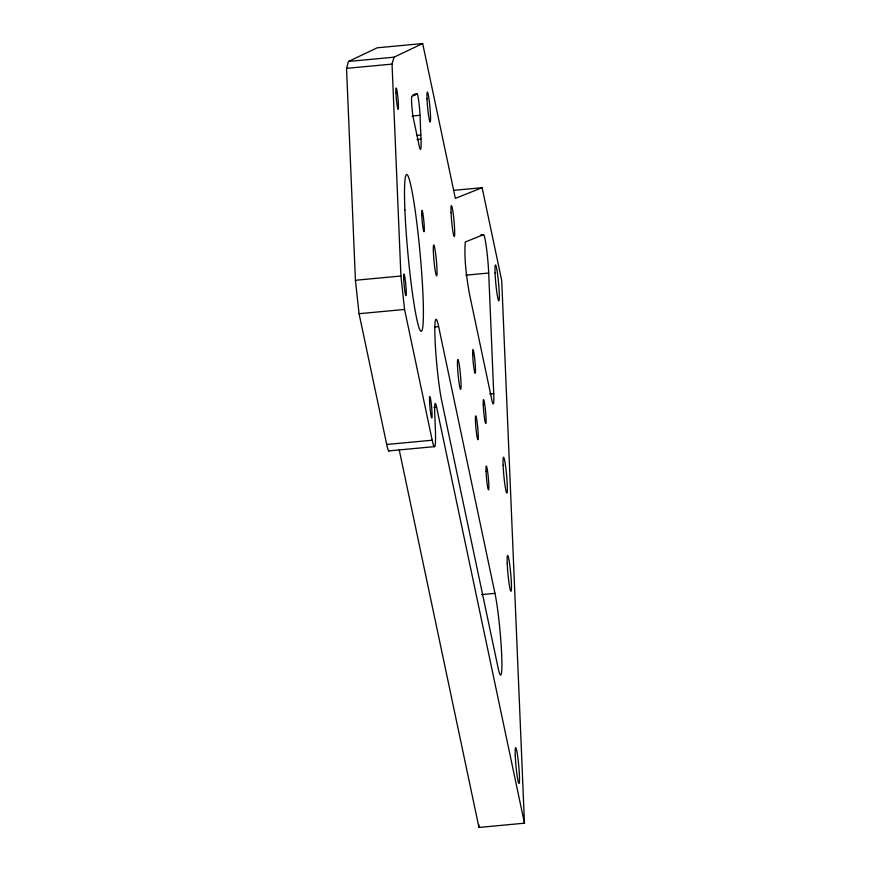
<?xml version="1.0" encoding="UTF-8"?>
<svg xmlns="http://www.w3.org/2000/svg" width="871" height="871" viewBox="0 0 871 871"><rect width="100%" height="100%" fill="white"/><g stroke="black" fill="none" stroke-linecap="round" stroke-linejoin="round"><path stroke-width="1.31" d="M389.163 450.862A39.696 3.059 84.7 0 1 387.247 447.03L359.07 313.712L355.422 280.266L346.538 68.352L348.498 61.438L377.176 47.807L422.675 43.55L455.359 198.392L482.12 187.69L501.718 280.516L524.462 823.193L478.963 827.45L399.245 450.002M433.932 407.465L436.611 407.214A22.918 1.764 84.7 0 0 434.76 413.758L435.358 428.891A39.696 3.059 84.7 0 1 432.745 442.773L404.569 309.455L400.921 276.02L392.037 64.106L393.997 57.192L422.675 43.55M417.089 93.894L411.841 96.398A12.096 0.936 84.7 0 0 411.787 105.184A12.096 0.936 84.7 0 0 413.409 118.51L419.169 145.729A22.896 1.764 84.7 0 0 421.009 139.186L420.007 115.288A13.871 1.067 84.7 0 0 418.711 100.927A13.871 1.067 84.7 0 0 417.089 93.894L414.411 94.144M483.47 234.669L465.256 241.986C464.036 258.959 466.421 276.118 469.229 292.852L491.886 400.137A22.918 1.764 84.7 0 0 493.737 393.594L488.696 273.037A24.878 1.916 84.7 0 0 486.377 247.342A24.878 1.916 84.7 0 0 483.47 234.669L480.792 234.92M348.498 61.438L393.997 57.192M346.538 68.352L392.037 64.106M412.832 94.895L415.511 94.645M411.983 116.039L420.007 115.288M416.828 135.441L420.835 135.059M417.002 139.567L421.009 139.186M454.02 190.314L482.12 187.69M355.422 280.266L400.921 276.02M465.941 275.16L488.696 273.037M359.07 313.712L404.569 309.455M434.618 326.984L438.636 326.603L494.968 593.358A44.715 3.44 84.7 0 1 501.685 655.014A44.715 3.44 84.7 0 1 498.081 667.785L441.749 401.03A44.715 3.44 84.7 0 1 435.032 339.374A44.715 3.44 84.7 0 1 438.636 326.603M489.72 393.964L493.737 393.594M386.659 444.482L432.158 440.225M388.76 450.906L434.662 446.616M481.587 594.61L494.968 593.358M436.611 407.214L524.462 823.193M478.843 824.739L478.963 827.45M472.692 354.987A11.922 0.915 84.7 0 0 475.12 373.343A11.922 0.915 84.7 0 0 474.401 356.174A11.922 0.915 84.7 0 0 472.692 354.987M451.047 212.578A15.536 1.198 84.7 0 0 454.205 236.52A15.536 1.198 84.7 0 0 453.268 214.124A15.536 1.198 84.7 0 0 451.047 212.578M433.388 251.915A15.536 1.198 84.7 0 0 436.545 275.857A15.536 1.198 84.7 0 0 435.609 253.461A15.536 1.198 84.7 0 0 433.388 251.915M404.884 209.846A78.793 6.075 84.7 0 0 420.911 331.241A78.793 6.075 84.7 0 0 416.153 217.674A78.793 6.075 84.7 0 0 404.884 209.846M495.076 273.037A18.041 1.394 84.7 0 0 498.745 300.843A18.041 1.394 84.7 0 0 497.657 274.833A18.041 1.394 84.7 0 0 495.076 273.037M457.525 366.212A15.003 1.154 84.7 0 0 460.574 389.337A15.003 1.154 84.7 0 0 459.67 367.704A15.003 1.154 84.7 0 0 457.525 366.212M427.03 98.869A15.003 1.154 84.7 0 0 430.089 121.994A15.003 1.154 84.7 0 0 429.174 100.361A15.003 1.154 84.7 0 0 427.03 98.869M475.468 421.357A11.922 0.915 84.7 0 0 477.896 439.713A11.922 0.915 84.7 0 0 477.177 422.533A11.922 0.915 84.7 0 0 475.468 421.357M486.051 471.461A11.922 0.915 84.7 0 0 488.479 489.829A11.922 0.915 84.7 0 0 487.76 472.648A11.922 0.915 84.7 0 0 486.051 471.461M507.227 563.45A18.041 1.394 84.7 0 0 510.896 591.257A18.041 1.394 84.7 0 0 509.807 565.246A18.041 1.394 84.7 0 0 507.227 563.45M503.122 465.256A18.041 1.394 84.7 0 0 506.791 493.051A18.041 1.394 84.7 0 0 505.703 467.041A18.041 1.394 84.7 0 0 503.122 465.256M515.262 755.669A18.041 1.394 84.7 0 0 518.931 783.475A18.041 1.394 84.7 0 0 517.842 757.465A18.041 1.394 84.7 0 0 515.262 755.669M483.274 405.102A11.922 0.915 84.7 0 0 485.702 423.458A11.922 0.915 84.7 0 0 484.984 406.278A11.922 0.915 84.7 0 0 483.274 405.102M403.709 278.949A10.822 0.838 84.7 0 0 405.908 295.628A10.822 0.838 84.7 0 0 405.265 280.026A10.822 0.838 84.7 0 0 403.709 278.949M421.771 215.17A10.746 0.827 84.7 0 0 423.948 231.73A10.746 0.827 84.7 0 0 423.306 216.237A10.746 0.827 84.7 0 0 421.771 215.17M429.545 401.27A10.822 0.838 84.7 0 0 431.744 417.949A10.822 0.838 84.7 0 0 431.091 402.348A10.822 0.838 84.7 0 0 429.545 401.27M395.924 92.74A10.822 0.838 84.7 0 0 398.123 109.419A10.822 0.838 84.7 0 0 397.47 93.818A10.822 0.838 84.7 0 0 395.924 92.74"/></g></svg>
